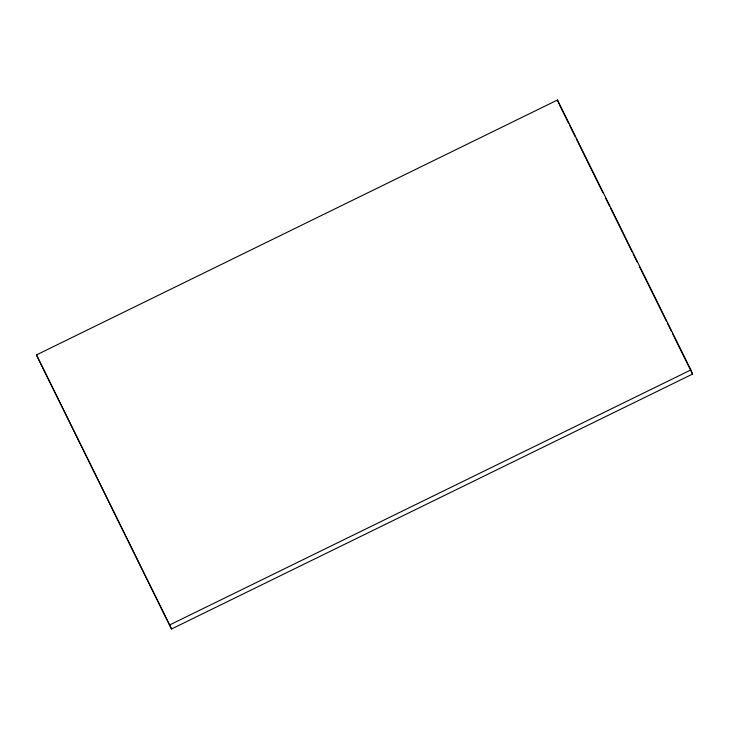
<?xml version="1.0" encoding="UTF-8"?>
<svg xmlns="http://www.w3.org/2000/svg" width="729" height="729" viewBox="0 0 729 729"><rect width="100%" height="100%" fill="white"/><g stroke="black" fill="none" stroke-linecap="round" stroke-linejoin="round"><path stroke-width="1.09" d="M36.45 354.923L557.475 100.01L690.882 369.94L692.55 374.077L171.525 628.99L36.45 354.923L171.525 628.99M169.857 624.853L690.882 369.94M559.644 105.167L568.711 123.502M569.714 125.543L575.254 136.742M576.256 138.783L602.938 192.766M605.453 197.86L609.48 206.006M610.492 208.047L632.134 251.851M633.146 253.883L637.173 262.03M639.688 267.124L666.37 321.115M667.381 323.147L671.409 331.303M672.411 333.335L692.55 374.077M557.475 100.01L559.143 104.147"/></g></svg>
